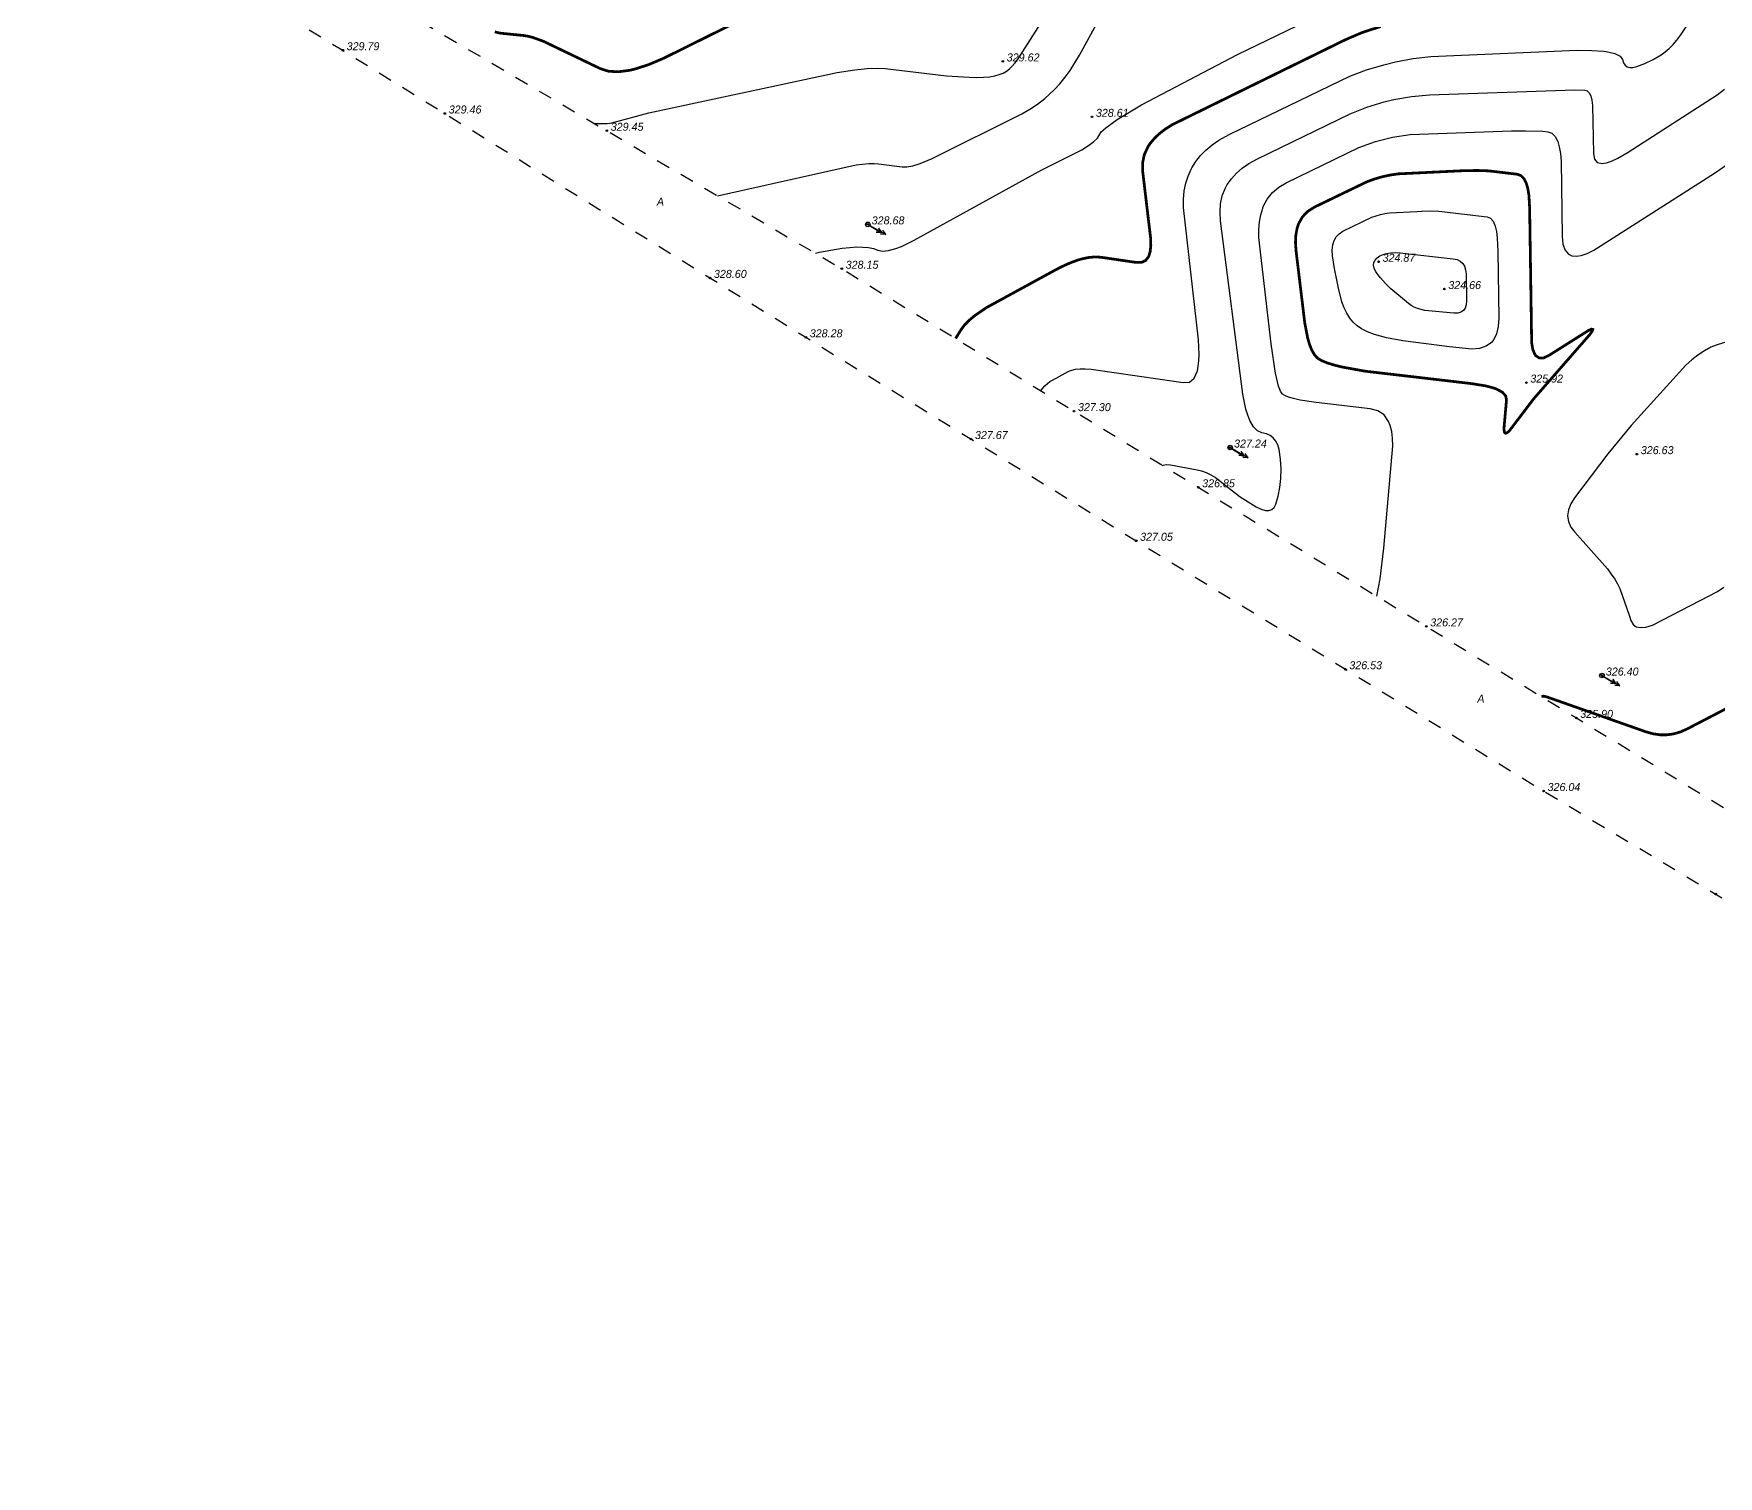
# Model space of a CAD drawing. Extents: x 108150 to 142535, y -18867 to -9422.
# Drawn here: x 140383.9 to 140568.4, y -13692.3 to -13534.5 of the extents above; entities that cross this region are included whole.
import ezdxf

# ---------------------------------------------------------------- set-up
doc = ezdxf.new("R2010")
doc.units = 0
doc.header["$MEASUREMENT"] = 0
doc.linetypes.add('Д_ТРОТ_ТРУБА', pattern=[3, 1.5, -1.5])
doc.linetypes.add('ДОРОГИ_СТРОЯЩ', pattern=[9, 8, -1])
for name, color, linetype in [('(022) Возд. Линии', 7, 'Continuous'), ('(025) Дорога', 7, 'Continuous'), ('CONTOURS-LABEL', 7, 'Continuous'), ('GEO_POINTS111', 7, 'Continuous'), ('R_Поверхность1_CNT-MAJ', 7, 'Continuous'), ('R_Поверхность1_CNT-MIN', 7, 'Continuous')]:
    doc.layers.add(name, color=color, linetype=linetype)
doc.styles.add('BM-431', font='')
doc.styles.get('BM-431').set_extended_font_data('Bm431', italic=True)

# ---------------------------------------------------------------- blocks, each defined once
blk = doc.blocks.new('strela1')
for p, q in [((0, 0), (2, 0)), ((2, 0), (1.5, 0.25)), ((2, 0), (1.5, -0.25))]:
    blk.add_line(p, q)
blk = doc.blocks.new('strela2')
at = {"layer": '(022) Возд. Линии'}
for p, q in [((0, 0), (2, 0)), ((1.5, 0), (1, 0.25)), ((1.5, 0), (1, -0.25)), ((2, 0), (1.5, 0.25)), ((2, 0), (1.5, -0.25))]:
    blk.add_line(p, q, dxfattribs=at)
blk = doc.blocks.new('*U2432')
at = {"layer": '(022) Возд. Линии'}
for name, p, rotation in [('strela1', (-0.21, 0.13), 328.1991602599555), ('strela2', (0.22, -0.12), 330.3259323634063)]:
    blk.add_blockref(name, p, dxfattribs=dict(at, rotation=rotation))
blk = doc.blocks.new('STOLB')
at = {"layer": '(022) Возд. Линии'}
blk.add_circle((0, 0), 0.25, dxfattribs=at)

msp = doc.modelspace()

# ---------------------------------------------------------------- linework, layer by layer
at = {"layer": '(025) Дорога', "linetype": 'Д_ТРОТ_ТРУБА', "flags": 128}
for points in [[(139333.7902, -13278.7188), (139379.6804, -13270.8863), (139416.6914, -13265.8723), (139506.2284, -13250.0443), (139539.7884, -13247.2483), (139577.0734, -13242.4853), (139615.1954, -13241.3783), (139653.2904, -13240.6853), (139691.0564, -13244.3453), (139774.0054, -13248.4203), (139808.5094, -13252.5563), (139890.1544, -13263.1013), (139923.6154, -13271.0563), (139995.2694, -13293.3343), (140032.3874, -13307.8343), (140069.6524, -13324.5263), (140113.5674, -13346.4653), (140146.4974, -13363.1903), (140241.2654, -13418.3333), (140274.2614, -13438.5503), (140315.2724, -13463.1813), (140371.9064, -13497.6843), (140420.9684, -13529.9783), (140472.4074, -13560.1763), (140511.4264, -13584.0923), (140552.8164, -13609.3343), (140592.9864, -13633.7903), (140636.5194, -13661.3993), (140674.9754, -13684.8983), (140717.8484, -13711.6683), (140758.4604, -13736.4743), (140803.1404, -13763.8293), (140843.9484, -13788.7803), (140883.4314, -13812.6723)], [(139218.6944, -13306.9743), (139381.4044, -13279.3503), (139416.9714, -13273.7223), (139509.3084, -13258.5543), (139540.3994, -13254.8873), (139578.0764, -13250.1473), (139613.8114, -13250.1813), (139655.0134, -13249.4213), (139689.7794, -13251.8503), (139773.8114, -13256.0883), (139807.2624, -13260.9083), (139889.0354, -13272.2413), (139921.4764, -13279.5373), (139992.2922, -13301.8336), (140028.9083, -13316.1375), (140065.8, -13332.6623), (140110.7234, -13354.4003), (140141.9494, -13370.1673), (140236.6506, -13426.0608), (140269.7704, -13445.2433), (140310.6142, -13470.882), (140367.0895, -13505.2884), (140417.7814, -13536.2633), (140468.4744, -13567.6803), (140504.6364, -13589.9483), (140549.2384, -13617.3353), (140586.9314, -13639.9043), (140632.8704, -13668.7103), (140668.7384, -13691.4193), (140714.1314, -13718.7523), (140752.2784, -13741.5263), (140798.7524, -13771.3233), (140838.8564, -13795.4853), (140878.9564, -13819.5313)]]:
    msp.add_lwpolyline(points, dxfattribs=at)
at = {"layer": 'GEO_POINTS111'}
for points, elevation in [([(140417.7814, -13536.2633), (140417.7814, -13536.2633)], 329.794), ([(140490.0404, -13537.4883), (140490.0404, -13537.4883)], 329.617), ([(140428.9535, -13543.1872), (140428.9535, -13543.1872)], 329.461), ([(140499.7944, -13543.5523), (140499.7944, -13543.5523)], 328.614), ([(140446.6879, -13545.0773), (140446.6879, -13545.0773)], 329.4544), ([(140475.2534, -13555.3233), (140475.2534, -13555.3233)], 328.677), ([(140531.1724, -13559.4153), (140531.1724, -13559.4153)], 324.87), ([(140457.9856, -13561.1798), (140457.9856, -13561.1798)], 328.5956), ([(140472.4074, -13560.1763), (140472.4074, -13560.1763)], 328.149), ([(140538.3704, -13562.3993), (140538.3704, -13562.3993)], 324.661), ([(140468.4744, -13567.6803), (140468.4744, -13567.6803)], 328.283), ([(140547.3484, -13572.6373), (140547.3484, -13572.6373)], 325.916), ([(140497.8341, -13575.7611), (140497.8341, -13575.7611)], 327.3032), ([(140486.5554, -13578.8143), (140486.5554, -13578.8143)], 327.666), ([(140514.9224, -13579.7473), (140514.9224, -13579.7473)], 327.244), ([(140559.4434, -13580.4683), (140559.4434, -13580.4683)], 326.628), ([(140511.4264, -13584.0923), (140511.4264, -13584.0923)], 326.851), ([(140504.6364, -13589.9483), (140504.6364, -13589.9483)], 327.049), ([(140536.3926, -13599.3181), (140536.3926, -13599.3181)], 326.275), ([(140527.5345, -13604.0084), (140527.5345, -13604.0084)], 326.5305), ([(140555.6174, -13604.6993), (140555.6174, -13604.6993)], 326.402), ([(140552.8164, -13609.3343), (140552.8164, -13609.3343)], 325.896), ([(140549.2384, -13617.3353), (140549.2384, -13617.3353)], 326.039), ([(140568.0849, -13628.6198), (140568.0849, -13628.6198)], 325.6385)]:
    msp.add_lwpolyline(points, dxfattribs=dict(at, elevation=elevation))
for centre in [(140417.7814, -13536.2633, 329.794), (140490.0404, -13537.4883, 329.617), (140428.9535, -13543.1872, 329.461), (140499.7944, -13543.5523, 328.614), (140446.6879, -13545.0773, 329.4544), (140475.2534, -13555.3233, 328.677), (140531.1724, -13559.4153, 324.87), (140457.9856, -13561.1798, 328.5956), (140472.4074, -13560.1763, 328.149), (140538.3704, -13562.3993, 324.661), (140468.4744, -13567.6803, 328.283), (140547.3484, -13572.6373, 325.916), (140497.8341, -13575.7611, 327.3032), (140486.5554, -13578.8143, 327.666), (140514.9224, -13579.7473, 327.244), (140559.4434, -13580.4683, 326.628), (140511.4264, -13584.0923, 326.851), (140504.6364, -13589.9483, 327.049), (140536.3926, -13599.3181, 326.275), (140527.5345, -13604.0084, 326.5305), (140555.6174, -13604.6993, 326.402), (140552.8164, -13609.3343, 325.896), (140549.2384, -13617.3353, 326.039), (140568.0849, -13628.6198, 325.6385)]:
    msp.add_circle(centre, 0.0875, dxfattribs=at)
at = {"layer": 'R_Поверхность1_CNT-MAJ', "color": 42, "const_width": 0.3}
for points, elevation in [([(140434.4193, -13534.2441), (140434.7997, -13534.3517), (140435.1946, -13534.4144), (140437.6075, -13534.6559), (140438.0425, -13534.7253), (140438.5433, -13534.8528), (140439.7421, -13535.2826), (140445.9838, -13538.282), (140446.866, -13538.5623), (140447.9191, -13538.6242), (140449.1431, -13538.4678), (140449.805, -13538.3115), (140451.2517, -13537.8418), (140452.8625, -13537.1626), (140470.1347, -13528.5998)], 330), ([(140548.9985, -13607.0059), (140549.2047, -13606.9567), (140549.5798, -13607.0344), (140560.4223, -13610.8505), (140561.1986, -13611.0706), (140561.9652, -13611.1825), (140562.7221, -13611.1859), (140563.4693, -13611.0811), (140564.2068, -13610.8678), (140564.9346, -13610.5463), (140569.2724, -13608.2919)], 326)]:
    msp.add_lwpolyline(points, dxfattribs=dict(at, elevation=elevation))
at = {"layer": 'R_Поверхность1_CNT-MIN', "color": 44}
for points, elevation in [([(140535.9002, -13553.8741), (140536.869, -13553.851), (140537.7512, -13553.8736), (140543.0607, -13554.4886), (140543.4068, -13554.6319), (140543.6927, -13554.9706), (140543.9185, -13555.5048), (140544.0589, -13556.0893), (140544.1588, -13556.8054), (140544.235, -13558.2799), (140544.3266, -13565.589), (140544.2746, -13566.5149), (140544.0934, -13567.2927), (140543.783, -13567.9223), (140543.5098, -13568.2544), (140542.9446, -13568.6601), (140542.2318, -13568.8964), (140541.3713, -13568.9634), (140538.9479, -13568.7413), (140533.8342, -13568.0679), (140532.028, -13567.7298), (140530.7128, -13567.3711), (140529.9425, -13567.0829), (140529.3073, -13566.7667), (140528.8071, -13566.4225), (140528.3947, -13566.0307), (140528.023, -13565.5717), (140527.6919, -13565.0455), (140527.4015, -13564.452), (140527.1518, -13563.7912), (140526.7628, -13562.3091), (140526.3316, -13560.1362), (140526.1343, -13558.7622), (140526.0983, -13558.1276), (140526.1514, -13557.5681), (140526.2937, -13557.0835), (140526.5252, -13556.6739), (140526.8459, -13556.3393), (140527.2557, -13556.0798), (140530.4411, -13554.5418), (140530.9084, -13554.3695), (140531.3844, -13554.2304), (140531.8689, -13554.1245), (140532.3621, -13554.0517), (140535.3941, -13553.8971)], 325.5), ([(140533.5247, -13558.4386), (140539.3448, -13559.0914), (140539.7659, -13559.1834), (140540.1117, -13559.3481), (140540.3819, -13559.5856), (140540.5767, -13559.8959), (140540.6961, -13560.279), (140540.74, -13560.7348), (140540.777, -13563.6881), (140540.7444, -13564.1359), (140540.6344, -13564.4949), (140540.447, -13564.765), (140540.1821, -13564.9464), (140539.8397, -13565.0389), (140539.4199, -13565.0426), (140536.2251, -13564.7417), (140535.8116, -13564.6535), (140535.4281, -13564.5338), (140535.0747, -13564.3824), (140534.7513, -13564.1994), (140534.4579, -13563.9848), (140532.508, -13562.3604), (140531.9402, -13561.8071), (140531.3613, -13561.1614), (140531.0677, -13560.8038), (140530.8202, -13560.4459), (140530.6678, -13560.1103), (140530.6104, -13559.7971), (140530.6481, -13559.5061), (140530.7809, -13559.2376), (140531.0087, -13558.9913), (140531.308, -13558.7801), (140531.6553, -13558.6165), (140532.0507, -13558.5005), (140532.494, -13558.4322), (140532.9853, -13558.4116)], 325)]:
    msp.add_lwpolyline(points, close=True, dxfattribs=dict(at, elevation=elevation))
at = {"layer": 'R_Поверхность1_CNT-MIN', "color": 44, "elevation": 326.5}
msp.add_lwpolyline([(140572.4816, -13567.2002), (140568.2491, -13568.5085), (140567.5409, -13568.7772), (140566.8272, -13569.1469), (140566.1079, -13569.6178), (140565.4536, -13570.13), (140564.7947, -13570.7246), (140558.833, -13577.3216), (140556.2571, -13580.4226), (140552.6319, -13585.2419), (140552.2026, -13585.9193), (140551.9451, -13586.578), (140551.8595, -13587.2178), (140551.9457, -13587.8389), (140552.2038, -13588.4412), (140552.6337, -13589.0248), (140556.2158, -13593.0375), (140556.6447, -13593.5929), (140557.0157, -13594.1358), (140557.3288, -13594.6662), (140557.584, -13595.1841), (140558.6224, -13598.1853), (140558.7907, -13598.6845), (140559.0204, -13599.1028), (140559.3729, -13599.3596), (140559.8483, -13599.4547), (140560.4334, -13599.3911), (140561.1365, -13599.1723), (140567.4443, -13595.947), (140568.2661, -13595.4821), (140568.9569, -13595.0095)], dxfattribs=at)

# ---------------------------------------------------------------- block references
at = {"layer": '(022) Возд. Линии'}
for name, p in [('*U2432', (140475.2534, -13555.3233, 328.677)), ('STOLB', (140475.2534, -13555.3233, 328.677)), ('*U2432', (140514.9224, -13579.7473, 327.244)), ('STOLB', (140514.9224, -13579.7473, 327.244)), ('*U2432', (140555.6174, -13604.6993, 326.402)), ('STOLB', (140555.6174, -13604.6993, 326.402))]:
    msp.add_blockref(name, p, dxfattribs=at)

# ---------------------------------------------------------------- texts
at = {"layer": '(025) Дорога', "linetype": 'ДОРОГИ_СТРОЯЩ', "style": 'BM-431'}
for p in [(140452.1653, -13553.2668), (140541.9771, -13607.6694)]:
    msp.add_text('A', height=0.875, dxfattribs=at).set_placement(p)
at = {"layer": 'GEO_POINTS111', "color": 7, "char_height": 0.876, "attachment_point": 1}
for s, insert, width in [('\\fD431|b0|i1|c0|p34;\\W1.0000000000;\\T1.0000000000;\\o\\l329.79', (140418.2082, -13535.3873, 329.794), 3.937013), ('\\fD431|b0|i1|c0|p34;\\W1.0000000000;\\T1.0000000000;\\o\\l329.62', (140490.4672, -13536.6123, 329.617), 4.072549), ('\\fD431|b0|i1|c0|p34;\\W1.0000000000;\\T1.0000000000;\\o\\l329.46', (140429.3804, -13542.3112, 329.461), 4.077243), ('\\fD431|b0|i1|c0|p34;\\W1.0000000000;\\T1.0000000000;\\o\\l328.61', (140500.2212, -13542.6763, 328.614), 3.866017), ('\\fD431|b0|i1|c0|p34;\\W1.0000000000;\\T1.0000000000;\\o\\l329.45', (140447.1147, -13544.2013, 329.4544), 4.087218), ('\\fD431|b0|i1|c0|p34;\\W1.0000000000;\\T1.0000000000;\\o\\l328.68', (140475.6802, -13554.4473, 328.677), 4.10306), ('\\fD431|b0|i1|c0|p34;\\W1.0000000000;\\T1.0000000000;\\o\\l328.15', (140472.8342, -13559.3003, 328.149), 3.853109), ('\\fD431|b0|i1|c0|p34;\\W1.0000000000;\\T1.0000000000;\\o\\l324.87', (140531.5992, -13558.5393, 324.87), 4.084871), ('\\fD431|b0|i1|c0|p34;\\W1.0000000000;\\T1.0000000000;\\o\\l328.60', (140458.4125, -13560.3038, 328.5956), 4.10306), ('\\fD431|b0|i1|c0|p34;\\W1.0000000000;\\T1.0000000000;\\o\\l324.66', (140538.7972, -13561.5233, 324.661), 4.077243), ('\\fD431|b0|i1|c0|p34;\\W1.0000000000;\\T1.0000000000;\\o\\l328.28', (140468.9012, -13566.8043, 328.283), 4.085457), ('\\fD431|b0|i1|c0|p34;\\W1.0000000000;\\T1.0000000000;\\o\\l325.92', (140547.7752, -13571.7613, 325.916), 4.018569), ('\\fD431|b0|i1|c0|p34;\\W1.0000000000;\\T1.0000000000;\\o\\l327.30', (140498.261, -13574.8851, 327.3032), 3.905329), ('\\fD431|b0|i1|c0|p34;\\W1.0000000000;\\T1.0000000000;\\o\\l327.67', (140486.9822, -13577.9383, 327.666), 3.946987), ('\\fD431|b0|i1|c0|p34;\\W1.0000000000;\\T1.0000000000;\\o\\l327.24', (140515.3492, -13578.8713, 327.244), 3.930559), ('\\fD431|b0|i1|c0|p34;\\W1.0000000000;\\T1.0000000000;\\o\\l326.63', (140559.8702, -13579.5923, 326.628), 4.102473), ('\\fD431|b0|i1|c0|p34;\\W1.0000000000;\\T1.0000000000;\\o\\l326.85', (140511.8532, -13583.2163, 326.851), 4.105407), ('\\fD431|b0|i1|c0|p34;\\W1.0000000000;\\T1.0000000000;\\o\\l327.05', (140505.0632, -13589.0723, 327.049), 3.961656), ('\\fD431|b0|i1|c0|p34;\\W1.0000000000;\\T1.0000000000;\\o\\l326.27', (140536.8194, -13598.4421, 326.275), 4.04908), ('\\fD431|b0|i1|c0|p34;\\W1.0000000000;\\T1.0000000000;\\o\\l326.53', (140527.9614, -13603.1324, 326.5305), 4.048493), ('\\fD431|b0|i1|c0|p34;\\W1.0000000000;\\T1.0000000000;\\o\\l326.40', (140556.0442, -13603.8233, 326.402), 4.084871), ('\\fD431|b0|i1|c0|p34;\\W1.0000000000;\\T1.0000000000;\\o\\l325.90', (140553.2432, -13608.4583, 325.896), 4.030891), ('\\fD431|b0|i1|c0|p34;\\W1.0000000000;\\T1.0000000000;\\o\\l326.04', (140549.6652, -13616.4593, 326.039), 4.061988)]:
    msp.add_mtext(s, dxfattribs=dict(at, insert=insert, width=width))

# ---------------------------------------------------------------- next in the draw order: wipeouts: each hides what was drawn before it
at = {"color": 42}
for points in [[(140510.4769, -13544.5149), (140509.6444, -13542.8181), (140513.2261, -13541.0607), (140514.0587, -13542.7575)], [(140523.5941, -13562.5953), (140521.7136, -13562.8227), (140521.2356, -13558.8695), (140523.1161, -13558.6421)]]:
    msp.add_wipeout(points, dxfattribs=at).dxf.layer = 'CONTOURS-LABEL'

# ---------------------------------------------------------------- next in the draw order: linework, layer by layer
at = {"layer": 'R_Поверхность1_CNT-MAJ', "color": 42, "const_width": 0.3, "elevation": 328}
msp.add_lwpolyline([(140484.8616, -13567.8099), (140485.4909, -13566.8094), (140485.8496, -13566.3302), (140486.3323, -13565.8357), (140486.9392, -13565.3261), (140488.2466, -13564.4303), (140495.7523, -13560.3278), (140496.6082, -13559.8914), (140497.4165, -13559.5331), (140498.1773, -13559.253), (140498.5763, -13559.1321), (140499.3844, -13558.9527), (140500.1259, -13558.8829), (140500.8007, -13558.9227), (140504.6498, -13559.4902), (140505.2265, -13559.4823), (140505.6736, -13559.2695), (140505.9911, -13558.8518), (140506.1625, -13558.3183), (140506.2348, -13557.628), (140506.2078, -13556.7809), (140505.3488, -13549.5588), (140505.3343, -13548.5914), (140505.5292, -13547.6749), (140505.9334, -13546.8094), (140506.1712, -13546.4533), (140506.6286, -13545.9069), (140507.1834, -13545.3842), (140507.8356, -13544.8852), (140508.5854, -13544.41), (140527.5179, -13535.1205), (140529.385, -13534.3184), (140531.3926, -13533.6685)], dxfattribs=at)
at = {"layer": 'R_Поверхность1_CNT-MAJ', "color": 42, "const_width": 0.3, "elevation": 326}
msp.add_lwpolyline([(140545.1691, -13574.5355), (140545.0758, -13574.0811), (140544.7103, -13573.6837), (140544.0726, -13573.3432), (140543.5346, -13573.1589), (140542.8898, -13572.997), (140541.2798, -13572.7401), (140529.6862, -13571.3895), (140527.2873, -13570.9554), (140526.5398, -13570.7797), (140525.6265, -13570.5133), (140524.9396, -13570.2385), (140524.4792, -13569.9553), (140524.1488, -13569.5914), (140523.8523, -13569.0745), (140523.5895, -13568.4045), (140523.3984, -13567.7378), (140523.0849, -13566.093), (140522.1359, -13558.2439), (140522.071, -13557.2967), (140522.1147, -13556.4407), (140522.2668, -13555.676), (140522.4218, -13555.2329), (140522.837, -13554.4983), (140523.4122, -13553.8982), (140524.1473, -13553.4326), (140529.8607, -13550.6741), (140530.699, -13550.365), (140531.5527, -13550.1155), (140532.4218, -13549.9254), (140533.3063, -13549.7949), (140540.5211, -13549.4431), (140542.0248, -13549.4236), (140543.2167, -13549.4672), (140546.3365, -13549.8325), (140546.7412, -13549.978), (140547.0749, -13550.308), (140547.3377, -13550.8223), (140547.5073, -13551.4138), (140547.6242, -13552.1423), (140547.7005, -13553.472), (140547.9257, -13568.2934), (140548.0531, -13569.0031), (140548.257, -13569.5192), (140548.382, -13569.6982), (140548.7571, -13569.9468), (140549.2351, -13569.935), (140549.8161, -13569.6629), (140554.1443, -13566.9326), (140554.4784, -13566.7875), (140554.6136, -13566.8139), (140554.5498, -13567.0118), (140554.2871, -13567.3811), (140548.1292, -13574.4325), (140545.4809, -13577.9172), (140545.2422, -13578.1289), (140545.066, -13578.1864), (140544.9524, -13578.0894), (140544.9013, -13577.8381), (140544.9127, -13577.4325), (140545.1264, -13575.0183)], close=True, dxfattribs=at)
at = {"layer": 'R_Поверхность1_CNT-MIN', "color": 44}
for points, elevation in [([(140445.3139, -13544.2706), (140446.1113, -13544.2996), (140446.7369, -13544.2783), (140447.2475, -13544.2105), (140451.2966, -13543.1327), (140471.8836, -13538.6993), (140473.8395, -13538.3983), (140475.1818, -13538.2563), (140476.2821, -13538.2097), (140477.1403, -13538.2586), (140483.8691, -13539.0811), (140486.3603, -13539.2292), (140487.1809, -13539.2442), (140487.92, -13539.2222), (140488.5776, -13539.163), (140489.1537, -13539.0667), (140489.6483, -13538.9333), (140490.0613, -13538.7628), (140490.4218, -13538.5539), (140490.7588, -13538.3054), (140491.0722, -13538.0173), (140491.3621, -13537.6895), (140491.6285, -13537.3221), (140510.3302, -13508.0437)], 329.5), ([(140458.8012, -13552.1886), (140473.9638, -13548.8152), (140475.3784, -13548.659), (140475.9486, -13548.6484), (140476.428, -13548.6828), (140479.0323, -13549.0242), (140479.5392, -13549.0209), (140480.192, -13548.8974), (140480.9905, -13548.6537), (140482.3132, -13548.128), (140492.1141, -13543.2126), (140492.9865, -13542.7275), (140493.8205, -13542.1777), (140494.6161, -13541.5632), (140495.6682, -13540.5915), (140496.2754, -13539.9331), (140496.8543, -13539.2269), (140497.4048, -13538.4728), (140498.4204, -13536.821), (140511.3484, -13513.1966)], 329), ([(140494.1908, -13573.528), (140494.3764, -13573.2892), (140494.6392, -13573.0001), (140494.9109, -13572.7481), (140495.1915, -13572.5333), (140495.4812, -13572.3557), (140497.246, -13571.4016), (140497.5803, -13571.2653), (140497.9949, -13571.1747), (140498.4898, -13571.1296), (140499.065, -13571.13), (140499.7205, -13571.1761), (140509.7677, -13572.6406), (140510.4584, -13572.5739), (140510.9786, -13572.1448), (140511.3283, -13571.3535), (140511.436, -13570.8426), (140511.504, -13570.2474), (140511.5324, -13569.568), (140511.4703, -13567.9565), (140509.7943, -13553.4791), (140509.7998, -13552.5521), (140509.8883, -13551.6688), (140510.06, -13550.8295), (140510.3147, -13550.034), (140510.6525, -13549.2824), (140510.7388, -13549.1213), (140511.1696, -13548.4353), (140511.6806, -13547.7917), (140512.2717, -13547.1903), (140512.9429, -13546.6313), (140513.6943, -13546.1146), (140514.822, -13545.491), (140528.0176, -13539.1125), (140529.8628, -13538.4208), (140531.7403, -13537.8534), (140533.0095, -13537.5442), (140534.9377, -13537.1843), (140536.898, -13536.9483), (140552.0747, -13536.2764), (140552.9632, -13536.2623), (140554.519, -13536.2864), (140555.7797, -13536.3802), (140556.0727, -13536.4179), (140557.0237, -13536.6205), (140557.6234, -13536.9061), (140557.8718, -13537.2747), (140557.9757, -13537.6381), (140558.1418, -13537.9085), (140558.3701, -13538.0858), (140558.6605, -13538.1699), (140559.0132, -13538.161), (140559.428, -13538.0589), (140560.3194, -13537.717), (140561.2095, -13537.2859), (140562.0986, -13536.7654), (140562.5402, -13536.4523), (140562.9763, -13536.0782), (140563.407, -13535.6429), (140563.8323, -13535.1466), (140564.2522, -13534.5892), (140567.7271, -13529.2731)], 327.5), ([(140469.5168, -13558.4793), (140469.9824, -13558.3661), (140472.4616, -13557.93), (140473.2842, -13557.8361), (140474.0379, -13557.7933), (140474.7229, -13557.8017), (140475.339, -13557.8613), (140475.8864, -13557.972), (140476.3649, -13558.1339), (140476.8779, -13558.2417), (140477.5284, -13558.1903), (140478.3166, -13557.9796), (140478.9253, -13557.7479), (140480.3303, -13557.0675), (140494.3006, -13549.3621), (140498.6742, -13547.1624), (140499.4159, -13546.7051), (140500.0097, -13546.2697), (140500.3984, -13545.889), (140500.8009, -13545.2096), (140501.2951, -13544.7461), (140502.5576, -13543.8412), (140505.2322, -13542.2352), (140515.716, -13536.7233), (140528.7162, -13530.4304)], 328.5), ([(140507.5238, -13581.7002), (140507.5747, -13581.6676), (140507.9507, -13581.5872), (140508.3984, -13581.6214), (140511.3007, -13582.1704), (140511.7891, -13582.2932), (140512.287, -13582.4784), (140512.7943, -13582.7262), (140513.311, -13583.0365), (140513.8371, -13583.4093), (140516.0277, -13585.1391), (140517.169, -13585.885), (140517.7511, -13586.2229), (140518.2995, -13586.4869), (140518.773, -13586.6263), (140519.1717, -13586.6411), (140519.4955, -13586.5314), (140519.7444, -13586.2971), (140519.9185, -13585.9383), (140520.1616, -13585.0633), (140520.3442, -13584.1227), (140520.4664, -13583.1165), (140520.5063, -13582.0729), (140520.4423, -13581.02), (140520.2744, -13579.9579), (140520.1308, -13579.4624), (140519.92, -13579.0426), (140519.642, -13578.6985), (140519.2968, -13578.4301), (140518.8844, -13578.2374), (140518.4047, -13578.1204), (140517.9153, -13577.9185), (140517.4736, -13577.4711), (140517.0795, -13576.7781), (140516.8533, -13576.2082), (140516.6464, -13575.5386), (140516.2907, -13573.9002), (140513.8663, -13554.9351), (140513.8087, -13553.9696), (140513.8741, -13553.0588), (140514.0626, -13552.2026), (140514.374, -13551.4012), (140514.6097, -13550.9636), (140515.0548, -13550.323), (140515.5978, -13549.7258), (140516.2387, -13549.1723), (140516.9775, -13548.6622), (140517.9304, -13548.1382), (140528.0524, -13543.2133), (140529.8892, -13542.4887), (140531.7656, -13541.9174), (140532.8422, -13541.6628), (140534.7779, -13541.332), (140536.7533, -13541.1541), (140552.6468, -13540.586), (140553.7288, -13540.6221), (140553.9935, -13540.7173), (140554.2117, -13540.933), (140554.3836, -13541.2694), (140554.509, -13541.7264), (140554.5881, -13542.304), (140554.6779, -13547.5533), (140554.7914, -13548.182), (140555.113, -13548.5508), (140555.6427, -13548.66), (140556.1146, -13548.5876), (140556.6801, -13548.3983), (140557.3392, -13548.0922), (140558.4801, -13547.4287), (140568.2181, -13541.1566), (140569.0437, -13540.5355)], 327), ([(140530.9581, -13596.0038), (140531.3356, -13594.1272), (140531.7572, -13590.7717), (140532.7204, -13579.5695), (140532.7006, -13578.7216), (140532.609, -13577.9726), (140532.4455, -13577.3224), (140532.2703, -13576.8887), (140531.774, -13576.1794), (140531.0957, -13575.72), (140530.2356, -13575.5106), (140524.3217, -13574.8319), (140522.5961, -13574.5472), (140521.8704, -13574.384), (140521.3242, -13574.2247), (140520.9134, -13574.0603), (140520.638, -13573.891), (140520.4303, -13573.5885), (140520.2224, -13573.0249), (140519.8954, -13571.612), (140519.4194, -13568.4082), (140518.0559, -13556.7644), (140518.0496, -13555.8664), (140518.1186, -13555.0317), (140518.2627, -13554.2603), (140518.4821, -13553.5521), (140518.5498, -13553.3823), (140518.9867, -13552.5551), (140519.5583, -13551.8411), (140520.2647, -13551.2405), (140521.0389, -13550.7854), (140528.9984, -13546.9239), (140530.8473, -13546.2463), (140532.6754, -13545.7836), (140534.6233, -13545.4997), (140545.7242, -13545.0963), (140547.2624, -13545.0867), (140549.1458, -13545.138), (140549.7026, -13545.1873), (140550.1384, -13545.344), (140550.4978, -13545.6994), (140550.7808, -13546.2533), (140550.9523, -13546.8399), (140551.0749, -13547.5538), (140551.1485, -13548.3949), (140551.2655, -13556.6019), (140551.3509, -13557.4882), (140551.5822, -13558.1473), (140551.9593, -13558.5792), (140552.3365, -13558.7537), (140552.8057, -13558.8008), (140553.3598, -13558.7155), (140553.9988, -13558.4979), (140554.7228, -13558.1479), (140567.9476, -13549.7102), (140574.5432, -13545.1642)], 326.5)]:
    msp.add_lwpolyline(points, dxfattribs=dict(at, elevation=elevation))

doc.saveas('drawing.dxf')
